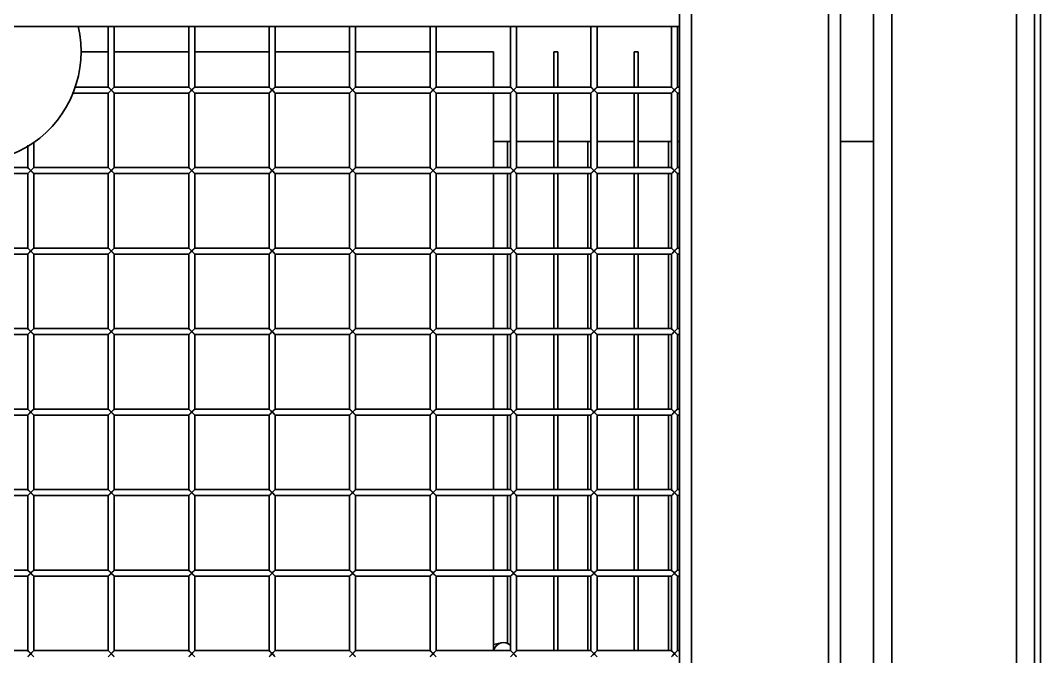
# Model space of a CAD drawing. Header units: millimetres. Extents: x 32496 to 166256, y 3504 to 23939.
# Drawn here: x 47327 to 47835, y 17153 to 17469 of the extents above; entities that cross this region are included whole.
import ezdxf

# ---------------------------------------------------------------- set-up
doc = ezdxf.new("R2010")
doc.units = ezdxf.units.MM
doc.layers.get('0').update_dxf_attribs({"lineweight": 35})

msp = doc.modelspace()

# ---------------------------------------------------------------- linework, layer by layer
at = {"linetype": 'Continuous'}
for p, q in [((47822.64, 15203.349), (47822.64, 17722.349)), ((47831.64, 17722.349), (47831.64, 15203.349)), ((47834.64, 17722.349), (47834.64, 15203.349)), ((47655.14, 17465.849), (47655.14, 17485.208)), ((47661.14, 16841.467), (47661.14, 17484.23)), ((47729.14, 17475.349), (47729.14, 16850.349)), ((47735.14, 16850.349), (47735.14, 17475.349)), ((47751.64, 16850.349), (47751.64, 17475.349)), ((47760.64, 16850.349), (47760.64, 17475.349)), ((47029.14, 17465.849), (47655.14, 17465.849)), ((47371.14, 17465.849), (47371.14, 17435.849)), ((47374.14, 17465.849), (47374.14, 17435.849)), ((47411.14, 17465.849), (47411.14, 17435.849)), ((47414.14, 17465.849), (47414.14, 17435.849)), ((47451.14, 17465.849), (47451.14, 17435.849)), ((47454.14, 17465.849), (47454.14, 17435.849)), ((47491.14, 17465.849), (47491.14, 17435.849)), ((47494.14, 17465.849), (47494.14, 17435.849)), ((47531.14, 17465.849), (47531.14, 17435.849)), ((47534.14, 17465.849), (47534.14, 17435.849)), ((47571.14, 17465.849), (47571.14, 17435.849)), ((47574.14, 17465.849), (47574.14, 17435.849)), ((47611.14, 17465.849), (47611.14, 17435.849)), ((47614.14, 17465.849), (47614.14, 17435.849)), ((47651.14, 17465.849), (47651.14, 17435.849)), ((47654.14, 17465.849), (47654.14, 17435.849)), ((47655.14, 17465.849), (47655.14, 16840.326)), ((47371.14, 17453.349), (47357.64, 17453.349)), ((47411.14, 17453.349), (47374.14, 17453.349)), ((47451.14, 17453.349), (47414.14, 17453.349)), ((47491.14, 17453.349), (47454.14, 17453.349)), ((47531.14, 17453.349), (47494.14, 17453.349)), ((47562.64, 17453.349), (47534.14, 17453.349)), ((47562.64, 17435.849), (47562.64, 17453.349)), ((47592.64, 17453.349), (47594.64, 17453.349)), ((47592.64, 17453.349), (47592.64, 17435.849)), ((47594.64, 17453.349), (47594.64, 17435.849)), ((47632.64, 17453.349), (47634.64, 17453.349)), ((47632.64, 17453.349), (47632.64, 17435.849)), ((47634.64, 17453.349), (47634.64, 17435.849)), ((47354.717, 17435.849), (47371.14, 17435.849)), ((47371.14, 17432.849), (47374.14, 17435.849)), ((47371.14, 17435.849), (47374.14, 17432.849)), ((47374.14, 17435.849), (47411.14, 17435.849)), ((47411.14, 17432.849), (47414.14, 17435.849)), ((47411.14, 17435.849), (47414.14, 17432.849)), ((47414.14, 17435.849), (47451.14, 17435.849)), ((47451.14, 17432.849), (47454.14, 17435.849)), ((47451.14, 17435.849), (47454.14, 17432.849)), ((47454.14, 17435.849), (47491.14, 17435.849)), ((47491.14, 17432.849), (47494.14, 17435.849)), ((47491.14, 17435.849), (47494.14, 17432.849)), ((47494.14, 17435.849), (47531.14, 17435.849)), ((47531.14, 17432.849), (47534.14, 17435.849)), ((47531.14, 17435.849), (47534.14, 17432.849)), ((47534.14, 17435.849), (47571.14, 17435.849)), ((47571.14, 17432.849), (47574.14, 17435.849)), ((47571.14, 17435.849), (47574.14, 17432.849)), ((47574.14, 17435.849), (47611.14, 17435.849)), ((47611.14, 17432.849), (47614.14, 17435.849)), ((47611.14, 17435.849), (47614.14, 17432.849)), ((47614.14, 17435.849), (47651.14, 17435.849)), ((47651.14, 17432.849), (47654.14, 17435.849)), ((47651.14, 17435.849), (47654.14, 17432.849)), ((47654.14, 17435.849), (47655.14, 17435.849)), ((47353.177, 17432.849), (47371.14, 17432.849)), ((47371.14, 17432.849), (47371.14, 17395.849)), ((47374.14, 17432.849), (47374.14, 17395.849)), ((47374.14, 17432.849), (47411.14, 17432.849)), ((47411.14, 17432.849), (47411.14, 17395.849)), ((47414.14, 17432.849), (47451.14, 17432.849)), ((47414.14, 17432.849), (47414.14, 17395.849)), ((47451.14, 17432.849), (47451.14, 17395.849)), ((47454.14, 17432.849), (47491.14, 17432.849)), ((47454.14, 17432.849), (47454.14, 17395.849)), ((47491.14, 17432.849), (47491.14, 17395.849)), ((47494.14, 17432.849), (47531.14, 17432.849)), ((47494.14, 17432.849), (47494.14, 17395.849)), ((47531.14, 17432.849), (47531.14, 17395.849)), ((47534.14, 17432.849), (47571.14, 17432.849)), ((47534.14, 17432.849), (47534.14, 17395.849)), ((47562.64, 17395.849), (47562.64, 17432.849)), ((47571.14, 17432.849), (47571.14, 17395.849)), ((47574.14, 17432.849), (47611.14, 17432.849)), ((47574.14, 17432.849), (47574.14, 17395.849)), ((47592.64, 17432.849), (47592.64, 17395.849)), ((47594.64, 17432.849), (47594.64, 17395.849)), ((47611.14, 17432.849), (47611.14, 17395.849)), ((47614.14, 17432.849), (47651.14, 17432.849)), ((47614.14, 17432.849), (47614.14, 17395.849)), ((47632.64, 17432.849), (47632.64, 17395.849)), ((47634.64, 17432.849), (47634.64, 17395.849)), ((47651.14, 17432.849), (47651.14, 17395.849)), ((47654.14, 17432.849), (47655.14, 17432.849)), ((47654.14, 17432.849), (47654.14, 17395.849)), ((47331.14, 17406.897), (47331.14, 17395.849)), ((47334.14, 17408.433), (47334.14, 17395.849)), ((47562.64, 17408.849), (47571.14, 17408.849)), ((47569.64, 17408.849), (47569.64, 17395.849)), ((47574.14, 17408.849), (47592.64, 17408.849)), ((47594.64, 17408.849), (47611.14, 17408.849)), ((47609.64, 17408.849), (47609.64, 17395.849)), ((47614.14, 17408.849), (47632.64, 17408.849)), ((47634.64, 17408.849), (47651.14, 17408.849)), ((47649.64, 17408.849), (47649.64, 17395.849)), ((47654.14, 17408.849), (47655.14, 17408.849)), ((47735.14, 17408.849), (47751.64, 17408.849)), ((47294.14, 17395.849), (47331.14, 17395.849)), ((47331.14, 17392.849), (47334.14, 17395.849)), ((47331.14, 17395.849), (47334.14, 17392.849)), ((47334.14, 17395.849), (47371.14, 17395.849)), ((47371.14, 17392.849), (47374.14, 17395.849)), ((47371.14, 17395.849), (47374.14, 17392.849)), ((47374.14, 17395.849), (47411.14, 17395.849)), ((47411.14, 17392.849), (47414.14, 17395.849)), ((47411.14, 17395.849), (47414.14, 17392.849)), ((47414.14, 17395.849), (47451.14, 17395.849)), ((47451.14, 17392.849), (47454.14, 17395.849)), ((47451.14, 17395.849), (47454.14, 17392.849)), ((47454.14, 17395.849), (47491.14, 17395.849)), ((47491.14, 17392.849), (47494.14, 17395.849)), ((47491.14, 17395.849), (47494.14, 17392.849)), ((47494.14, 17395.849), (47531.14, 17395.849)), ((47531.14, 17392.849), (47534.14, 17395.849)), ((47531.14, 17395.849), (47534.14, 17392.849)), ((47534.14, 17395.849), (47571.14, 17395.849)), ((47571.14, 17392.849), (47574.14, 17395.849)), ((47571.14, 17395.849), (47574.14, 17392.849)), ((47574.14, 17395.849), (47611.14, 17395.849)), ((47611.14, 17392.849), (47614.14, 17395.849)), ((47611.14, 17395.849), (47614.14, 17392.849)), ((47614.14, 17395.849), (47651.14, 17395.849)), ((47651.14, 17392.849), (47654.14, 17395.849)), ((47651.14, 17395.849), (47654.14, 17392.849)), ((47654.14, 17395.849), (47655.14, 17395.849)), ((47294.14, 17392.849), (47331.14, 17392.849)), ((47331.14, 17392.849), (47331.14, 17355.849)), ((47334.14, 17392.849), (47334.14, 17355.849)), ((47334.14, 17392.849), (47371.14, 17392.849)), ((47371.14, 17392.849), (47371.14, 17355.849)), ((47374.14, 17392.849), (47374.14, 17355.849)), ((47374.14, 17392.849), (47411.14, 17392.849)), ((47411.14, 17392.849), (47411.14, 17355.849)), ((47414.14, 17392.849), (47451.14, 17392.849)), ((47414.14, 17392.849), (47414.14, 17355.849)), ((47451.14, 17392.849), (47451.14, 17355.849)), ((47454.14, 17392.849), (47491.14, 17392.849)), ((47454.14, 17392.849), (47454.14, 17355.849)), ((47491.14, 17392.849), (47491.14, 17355.849)), ((47494.14, 17392.849), (47531.14, 17392.849)), ((47494.14, 17392.849), (47494.14, 17355.849)), ((47531.14, 17392.849), (47531.14, 17355.849)), ((47534.14, 17392.849), (47571.14, 17392.849)), ((47534.14, 17392.849), (47534.14, 17355.849)), ((47562.64, 17355.849), (47562.64, 17392.849)), ((47569.64, 17392.849), (47569.64, 17355.849)), ((47571.14, 17392.849), (47571.14, 17355.849)), ((47574.14, 17392.849), (47611.14, 17392.849)), ((47574.14, 17392.849), (47574.14, 17355.849)), ((47592.64, 17392.849), (47592.64, 17355.849)), ((47594.64, 17392.849), (47594.64, 17355.849)), ((47609.64, 17392.849), (47609.64, 17355.849)), ((47611.14, 17392.849), (47611.14, 17355.849)), ((47614.14, 17392.849), (47651.14, 17392.849)), ((47614.14, 17392.849), (47614.14, 17355.849)), ((47632.64, 17392.849), (47632.64, 17355.849)), ((47634.64, 17392.849), (47634.64, 17355.849)), ((47649.64, 17392.849), (47649.64, 17355.849)), ((47651.14, 17392.849), (47651.14, 17355.849)), ((47654.14, 17392.849), (47655.14, 17392.849)), ((47654.14, 17392.849), (47654.14, 17355.849)), ((47294.14, 17355.849), (47331.14, 17355.849)), ((47331.14, 17352.849), (47334.14, 17355.849)), ((47331.14, 17355.849), (47334.14, 17352.849)), ((47334.14, 17355.849), (47371.14, 17355.849)), ((47371.14, 17352.849), (47374.14, 17355.849)), ((47371.14, 17355.849), (47374.14, 17352.849)), ((47374.14, 17355.849), (47411.14, 17355.849)), ((47411.14, 17352.849), (47414.14, 17355.849)), ((47411.14, 17355.849), (47414.14, 17352.849)), ((47414.14, 17355.849), (47451.14, 17355.849)), ((47451.14, 17352.849), (47454.14, 17355.849)), ((47451.14, 17355.849), (47454.14, 17352.849)), ((47454.14, 17355.849), (47491.14, 17355.849)), ((47491.14, 17352.849), (47494.14, 17355.849)), ((47491.14, 17355.849), (47494.14, 17352.849)), ((47494.14, 17355.849), (47531.14, 17355.849)), ((47531.14, 17352.849), (47534.14, 17355.849)), ((47531.14, 17355.849), (47534.14, 17352.849)), ((47534.14, 17355.849), (47571.14, 17355.849)), ((47571.14, 17352.849), (47574.14, 17355.849)), ((47571.14, 17355.849), (47574.14, 17352.849)), ((47574.14, 17355.849), (47611.14, 17355.849)), ((47611.14, 17352.849), (47614.14, 17355.849)), ((47611.14, 17355.849), (47614.14, 17352.849)), ((47614.14, 17355.849), (47651.14, 17355.849)), ((47651.14, 17352.849), (47654.14, 17355.849)), ((47651.14, 17355.849), (47654.14, 17352.849)), ((47654.14, 17355.849), (47655.14, 17355.849)), ((47294.14, 17352.849), (47331.14, 17352.849)), ((47331.14, 17352.849), (47331.14, 17315.849)), ((47334.14, 17352.849), (47334.14, 17315.849)), ((47334.14, 17352.849), (47371.14, 17352.849)), ((47371.14, 17352.849), (47371.14, 17315.849)), ((47374.14, 17352.849), (47374.14, 17315.849)), ((47374.14, 17352.849), (47411.14, 17352.849)), ((47411.14, 17352.849), (47411.14, 17315.849)), ((47414.14, 17352.849), (47451.14, 17352.849)), ((47414.14, 17352.849), (47414.14, 17315.849)), ((47451.14, 17352.849), (47451.14, 17315.849)), ((47454.14, 17352.849), (47491.14, 17352.849)), ((47454.14, 17352.849), (47454.14, 17315.849)), ((47491.14, 17352.849), (47491.14, 17315.849)), ((47494.14, 17352.849), (47531.14, 17352.849)), ((47494.14, 17352.849), (47494.14, 17315.849)), ((47531.14, 17352.849), (47531.14, 17315.849)), ((47534.14, 17352.849), (47571.14, 17352.849)), ((47534.14, 17352.849), (47534.14, 17315.849)), ((47562.64, 17315.849), (47562.64, 17352.849)), ((47569.64, 17352.849), (47569.64, 17315.849)), ((47571.14, 17352.849), (47571.14, 17315.849)), ((47574.14, 17352.849), (47611.14, 17352.849)), ((47574.14, 17352.849), (47574.14, 17315.849)), ((47592.64, 17352.849), (47592.64, 17315.849)), ((47594.64, 17352.849), (47594.64, 17315.849)), ((47609.64, 17352.849), (47609.64, 17315.849)), ((47611.14, 17352.849), (47611.14, 17315.849)), ((47614.14, 17352.849), (47651.14, 17352.849)), ((47614.14, 17352.849), (47614.14, 17315.849)), ((47632.64, 17352.849), (47632.64, 17315.849)), ((47634.64, 17352.849), (47634.64, 17315.849)), ((47649.64, 17352.849), (47649.64, 17315.849)), ((47651.14, 17352.849), (47651.14, 17315.849)), ((47654.14, 17352.849), (47655.14, 17352.849)), ((47654.14, 17352.849), (47654.14, 17315.849)), ((47294.14, 17315.849), (47331.14, 17315.849)), ((47331.14, 17312.849), (47334.14, 17315.849)), ((47331.14, 17315.849), (47334.14, 17312.849)), ((47334.14, 17315.849), (47371.14, 17315.849)), ((47371.14, 17312.849), (47374.14, 17315.849)), ((47371.14, 17315.849), (47374.14, 17312.849)), ((47374.14, 17315.849), (47411.14, 17315.849)), ((47411.14, 17312.849), (47414.14, 17315.849)), ((47411.14, 17315.849), (47414.14, 17312.849)), ((47414.14, 17315.849), (47451.14, 17315.849)), ((47451.14, 17312.849), (47454.14, 17315.849)), ((47451.14, 17315.849), (47454.14, 17312.849)), ((47454.14, 17315.849), (47491.14, 17315.849)), ((47491.14, 17312.849), (47494.14, 17315.849)), ((47491.14, 17315.849), (47494.14, 17312.849)), ((47494.14, 17315.849), (47531.14, 17315.849)), ((47531.14, 17312.849), (47534.14, 17315.849)), ((47531.14, 17315.849), (47534.14, 17312.849)), ((47534.14, 17315.849), (47571.14, 17315.849)), ((47571.14, 17312.849), (47574.14, 17315.849)), ((47571.14, 17315.849), (47574.14, 17312.849)), ((47574.14, 17315.849), (47611.14, 17315.849)), ((47611.14, 17312.849), (47614.14, 17315.849)), ((47611.14, 17315.849), (47614.14, 17312.849)), ((47614.14, 17315.849), (47651.14, 17315.849)), ((47651.14, 17312.849), (47654.14, 17315.849)), ((47651.14, 17315.849), (47654.14, 17312.849)), ((47654.14, 17315.849), (47655.14, 17315.849)), ((47294.14, 17312.849), (47331.14, 17312.849)), ((47331.14, 17312.849), (47331.14, 17275.849)), ((47334.14, 17312.849), (47371.14, 17312.849)), ((47334.14, 17312.849), (47334.14, 17275.849)), ((47371.14, 17312.849), (47371.14, 17275.849)), ((47374.14, 17312.849), (47411.14, 17312.849)), ((47374.14, 17312.849), (47374.14, 17275.849)), ((47411.14, 17312.849), (47411.14, 17275.849)), ((47414.14, 17312.849), (47451.14, 17312.849)), ((47414.14, 17312.849), (47414.14, 17275.849)), ((47451.14, 17312.849), (47451.14, 17275.849)), ((47454.14, 17312.849), (47491.14, 17312.849)), ((47454.14, 17312.849), (47454.14, 17275.849)), ((47491.14, 17312.849), (47491.14, 17275.849)), ((47494.14, 17312.849), (47531.14, 17312.849)), ((47494.14, 17312.849), (47494.14, 17275.849)), ((47531.14, 17312.849), (47531.14, 17275.849)), ((47534.14, 17312.849), (47571.14, 17312.849)), ((47534.14, 17312.849), (47534.14, 17275.849)), ((47562.64, 17275.849), (47562.64, 17312.849)), ((47569.64, 17312.849), (47569.64, 17275.849)), ((47571.14, 17312.849), (47571.14, 17275.849)), ((47574.14, 17312.849), (47611.14, 17312.849)), ((47574.14, 17312.849), (47574.14, 17275.849)), ((47592.64, 17312.849), (47592.64, 17275.849)), ((47594.64, 17312.849), (47594.64, 17275.849)), ((47609.64, 17312.849), (47609.64, 17275.849)), ((47611.14, 17312.849), (47611.14, 17275.849)), ((47614.14, 17312.849), (47651.14, 17312.849)), ((47614.14, 17312.849), (47614.14, 17275.849)), ((47632.64, 17312.849), (47632.64, 17275.849)), ((47634.64, 17312.849), (47634.64, 17275.849)), ((47649.64, 17312.849), (47649.64, 17275.849)), ((47651.14, 17312.849), (47651.14, 17275.849)), ((47654.14, 17312.849), (47655.14, 17312.849)), ((47654.14, 17312.849), (47654.14, 17275.849)), ((47294.14, 17275.849), (47331.14, 17275.849)), ((47331.14, 17272.849), (47334.14, 17275.849)), ((47331.14, 17275.849), (47334.14, 17272.849)), ((47334.14, 17275.849), (47371.14, 17275.849)), ((47371.14, 17272.849), (47374.14, 17275.849)), ((47371.14, 17275.849), (47374.14, 17272.849)), ((47374.14, 17275.849), (47411.14, 17275.849)), ((47411.14, 17272.849), (47414.14, 17275.849)), ((47411.14, 17275.849), (47414.14, 17272.849)), ((47414.14, 17275.849), (47451.14, 17275.849)), ((47451.14, 17272.849), (47454.14, 17275.849)), ((47451.14, 17275.849), (47454.14, 17272.849)), ((47454.14, 17275.849), (47491.14, 17275.849)), ((47491.14, 17272.849), (47494.14, 17275.849)), ((47491.14, 17275.849), (47494.14, 17272.849)), ((47494.14, 17275.849), (47531.14, 17275.849)), ((47531.14, 17272.849), (47534.14, 17275.849)), ((47531.14, 17275.849), (47534.14, 17272.849)), ((47534.14, 17275.849), (47571.14, 17275.849)), ((47571.14, 17272.849), (47574.14, 17275.849)), ((47571.14, 17275.849), (47574.14, 17272.849)), ((47574.14, 17275.849), (47611.14, 17275.849)), ((47611.14, 17272.849), (47614.14, 17275.849)), ((47611.14, 17275.849), (47614.14, 17272.849)), ((47614.14, 17275.849), (47651.14, 17275.849)), ((47651.14, 17272.849), (47654.14, 17275.849)), ((47651.14, 17275.849), (47654.14, 17272.849)), ((47654.14, 17275.849), (47655.14, 17275.849)), ((47294.14, 17272.849), (47331.14, 17272.849)), ((47331.14, 17272.849), (47331.14, 17235.849)), ((47334.14, 17272.849), (47371.14, 17272.849)), ((47334.14, 17272.849), (47334.14, 17235.849)), ((47371.14, 17272.849), (47371.14, 17235.849)), ((47374.14, 17272.849), (47411.14, 17272.849)), ((47374.14, 17272.849), (47374.14, 17235.849)), ((47411.14, 17272.849), (47411.14, 17235.849)), ((47414.14, 17272.849), (47451.14, 17272.849)), ((47414.14, 17272.849), (47414.14, 17235.849)), ((47451.14, 17272.849), (47451.14, 17235.849)), ((47454.14, 17272.849), (47491.14, 17272.849)), ((47454.14, 17272.849), (47454.14, 17235.849)), ((47491.14, 17272.849), (47491.14, 17235.849)), ((47494.14, 17272.849), (47531.14, 17272.849)), ((47494.14, 17272.849), (47494.14, 17235.849)), ((47531.14, 17272.849), (47531.14, 17235.849)), ((47534.14, 17272.849), (47571.14, 17272.849)), ((47534.14, 17272.849), (47534.14, 17235.849)), ((47562.64, 17235.849), (47562.64, 17272.849)), ((47569.64, 17272.849), (47569.64, 17235.849)), ((47571.14, 17272.849), (47571.14, 17235.849)), ((47574.14, 17272.849), (47611.14, 17272.849)), ((47574.14, 17272.849), (47574.14, 17235.849)), ((47592.64, 17272.849), (47592.64, 17235.849)), ((47594.64, 17272.849), (47594.64, 17235.849)), ((47609.64, 17272.849), (47609.64, 17235.849)), ((47611.14, 17272.849), (47611.14, 17235.849)), ((47614.14, 17272.849), (47651.14, 17272.849)), ((47614.14, 17272.849), (47614.14, 17235.849)), ((47632.64, 17272.849), (47632.64, 17235.849)), ((47634.64, 17272.849), (47634.64, 17235.849)), ((47649.64, 17272.849), (47649.64, 17235.849)), ((47651.14, 17272.849), (47651.14, 17235.849)), ((47654.14, 17272.849), (47655.14, 17272.849)), ((47654.14, 17272.849), (47654.14, 17235.849)), ((47294.14, 17235.849), (47331.14, 17235.849)), ((47294.14, 17232.849), (47331.14, 17232.849)), ((47331.14, 17232.849), (47334.14, 17235.849)), ((47331.14, 17235.849), (47334.14, 17232.849)), ((47331.14, 17232.849), (47331.14, 17195.849)), ((47334.14, 17235.849), (47371.14, 17235.849)), ((47334.14, 17232.849), (47371.14, 17232.849)), ((47334.14, 17232.849), (47334.14, 17195.849)), ((47371.14, 17232.849), (47374.14, 17235.849)), ((47371.14, 17235.849), (47374.14, 17232.849)), ((47371.14, 17232.849), (47371.14, 17195.849)), ((47374.14, 17235.849), (47411.14, 17235.849)), ((47374.14, 17232.849), (47411.14, 17232.849)), ((47374.14, 17232.849), (47374.14, 17195.849)), ((47411.14, 17232.849), (47414.14, 17235.849)), ((47411.14, 17235.849), (47414.14, 17232.849)), ((47411.14, 17232.849), (47411.14, 17195.849)), ((47414.14, 17235.849), (47451.14, 17235.849)), ((47414.14, 17232.849), (47451.14, 17232.849)), ((47414.14, 17232.849), (47414.14, 17195.849)), ((47451.14, 17232.849), (47454.14, 17235.849)), ((47451.14, 17235.849), (47454.14, 17232.849)), ((47451.14, 17232.849), (47451.14, 17195.849)), ((47454.14, 17235.849), (47491.14, 17235.849)), ((47454.14, 17232.849), (47491.14, 17232.849)), ((47454.14, 17232.849), (47454.14, 17195.849)), ((47491.14, 17232.849), (47494.14, 17235.849)), ((47491.14, 17235.849), (47494.14, 17232.849)), ((47491.14, 17232.849), (47491.14, 17195.849)), ((47494.14, 17235.849), (47531.14, 17235.849)), ((47494.14, 17232.849), (47531.14, 17232.849)), ((47494.14, 17232.849), (47494.14, 17195.849)), ((47531.14, 17232.849), (47534.14, 17235.849)), ((47531.14, 17235.849), (47534.14, 17232.849)), ((47531.14, 17232.849), (47531.14, 17195.849)), ((47534.14, 17235.849), (47571.14, 17235.849)), ((47534.14, 17232.849), (47571.14, 17232.849)), ((47534.14, 17232.849), (47534.14, 17195.849)), ((47562.64, 17195.849), (47562.64, 17232.849)), ((47569.64, 17232.849), (47569.64, 17195.849)), ((47571.14, 17232.849), (47574.14, 17235.849)), ((47571.14, 17235.849), (47574.14, 17232.849)), ((47571.14, 17232.849), (47571.14, 17195.849)), ((47574.14, 17235.849), (47611.14, 17235.849)), ((47574.14, 17232.849), (47611.14, 17232.849)), ((47574.14, 17232.849), (47574.14, 17195.849)), ((47592.64, 17232.849), (47592.64, 17195.849)), ((47594.64, 17232.849), (47594.64, 17195.849)), ((47609.64, 17232.849), (47609.64, 17195.849)), ((47611.14, 17232.849), (47614.14, 17235.849)), ((47611.14, 17235.849), (47614.14, 17232.849)), ((47611.14, 17232.849), (47611.14, 17195.849)), ((47614.14, 17235.849), (47651.14, 17235.849)), ((47614.14, 17232.849), (47651.14, 17232.849)), ((47614.14, 17232.849), (47614.14, 17195.849)), ((47632.64, 17232.849), (47632.64, 17195.849)), ((47634.64, 17232.849), (47634.64, 17195.849)), ((47649.64, 17232.849), (47649.64, 17195.849)), ((47651.14, 17232.849), (47654.14, 17235.849)), ((47651.14, 17235.849), (47654.14, 17232.849)), ((47651.14, 17232.849), (47651.14, 17195.849)), ((47654.14, 17235.849), (47655.14, 17235.849)), ((47654.14, 17232.849), (47655.14, 17232.849)), ((47654.14, 17232.849), (47654.14, 17195.849)), ((47294.14, 17195.849), (47331.14, 17195.849)), ((47294.14, 17192.849), (47331.14, 17192.849)), ((47331.14, 17192.849), (47334.14, 17195.849)), ((47331.14, 17195.849), (47334.14, 17192.849)), ((47331.14, 17192.849), (47331.14, 17155.849)), ((47334.14, 17195.849), (47371.14, 17195.849)), ((47334.14, 17192.849), (47371.14, 17192.849)), ((47334.14, 17192.849), (47334.14, 17155.849)), ((47371.14, 17192.849), (47374.14, 17195.849)), ((47371.14, 17195.849), (47374.14, 17192.849)), ((47371.14, 17192.849), (47371.14, 17155.849)), ((47374.14, 17195.849), (47411.14, 17195.849)), ((47374.14, 17192.849), (47411.14, 17192.849)), ((47374.14, 17192.849), (47374.14, 17155.849)), ((47411.14, 17192.849), (47414.14, 17195.849)), ((47411.14, 17195.849), (47414.14, 17192.849)), ((47411.14, 17192.849), (47411.14, 17155.849)), ((47414.14, 17195.849), (47451.14, 17195.849)), ((47414.14, 17192.849), (47451.14, 17192.849)), ((47414.14, 17192.849), (47414.14, 17155.849)), ((47451.14, 17192.849), (47454.14, 17195.849)), ((47451.14, 17195.849), (47454.14, 17192.849)), ((47451.14, 17192.849), (47451.14, 17155.849)), ((47454.14, 17195.849), (47491.14, 17195.849)), ((47454.14, 17192.849), (47491.14, 17192.849)), ((47454.14, 17192.849), (47454.14, 17155.849)), ((47491.14, 17192.849), (47494.14, 17195.849)), ((47491.14, 17195.849), (47494.14, 17192.849)), ((47491.14, 17192.849), (47491.14, 17155.849)), ((47494.14, 17195.849), (47531.14, 17195.849)), ((47494.14, 17192.849), (47531.14, 17192.849)), ((47494.14, 17192.849), (47494.14, 17155.849)), ((47531.14, 17192.849), (47534.14, 17195.849)), ((47531.14, 17195.849), (47534.14, 17192.849)), ((47531.14, 17192.849), (47531.14, 17155.849)), ((47534.14, 17195.849), (47571.14, 17195.849)), ((47534.14, 17192.849), (47571.14, 17192.849)), ((47534.14, 17192.849), (47534.14, 17155.849)), ((47562.64, 17155.849), (47562.64, 17192.849)), ((47569.64, 17192.849), (47569.64, 17159.364)), ((47571.14, 17192.849), (47574.14, 17195.849)), ((47571.14, 17195.849), (47574.14, 17192.849)), ((47571.14, 17192.849), (47571.14, 17155.849)), ((47574.14, 17195.849), (47611.14, 17195.849)), ((47574.14, 17192.849), (47611.14, 17192.849)), ((47574.14, 17192.849), (47574.14, 17155.849)), ((47592.64, 17192.849), (47592.64, 17155.849)), ((47594.64, 17192.849), (47594.64, 17155.849)), ((47609.64, 17192.849), (47609.64, 17155.849)), ((47611.14, 17192.849), (47614.14, 17195.849)), ((47611.14, 17195.849), (47614.14, 17192.849)), ((47611.14, 17192.849), (47611.14, 17155.849)), ((47614.14, 17195.849), (47651.14, 17195.849)), ((47614.14, 17192.849), (47651.14, 17192.849)), ((47614.14, 17192.849), (47614.14, 17155.849)), ((47632.64, 17192.849), (47632.64, 17155.849)), ((47634.64, 17192.849), (47634.64, 17155.849)), ((47649.64, 17192.849), (47649.64, 17155.849)), ((47651.14, 17192.849), (47654.14, 17195.849)), ((47651.14, 17195.849), (47654.14, 17192.849)), ((47651.14, 17192.849), (47651.14, 17155.849)), ((47654.14, 17195.849), (47655.14, 17195.849)), ((47654.14, 17192.849), (47655.14, 17192.849)), ((47654.14, 17192.849), (47654.14, 17155.849)), ((47562.64, 17158.981), (47566.725, 17159.775)), ((47294.14, 17155.849), (47331.14, 17155.849)), ((47331.14, 17152.849), (47334.14, 17155.849)), ((47331.14, 17155.849), (47334.14, 17152.849)), ((47334.14, 17155.849), (47371.14, 17155.849)), ((47371.14, 17152.849), (47374.14, 17155.849)), ((47371.14, 17155.849), (47374.14, 17152.849)), ((47374.14, 17155.849), (47411.14, 17155.849)), ((47411.14, 17152.849), (47414.14, 17155.849)), ((47411.14, 17155.849), (47414.14, 17152.849)), ((47414.14, 17155.849), (47451.14, 17155.849)), ((47451.14, 17152.849), (47454.14, 17155.849)), ((47451.14, 17155.849), (47454.14, 17152.849)), ((47454.14, 17155.849), (47491.14, 17155.849)), ((47491.14, 17152.849), (47494.14, 17155.849)), ((47491.14, 17155.849), (47494.14, 17152.849)), ((47494.14, 17155.849), (47531.14, 17155.849)), ((47531.14, 17152.849), (47534.14, 17155.849)), ((47531.14, 17155.849), (47534.14, 17152.849)), ((47534.14, 17155.849), (47571.14, 17155.849)), ((47571.14, 17152.849), (47574.14, 17155.849)), ((47571.14, 17155.849), (47574.14, 17152.849)), ((47574.14, 17155.849), (47611.14, 17155.849)), ((47611.14, 17152.849), (47614.14, 17155.849)), ((47611.14, 17155.849), (47614.14, 17152.849)), ((47614.14, 17155.849), (47651.14, 17155.849)), ((47651.14, 17152.849), (47654.14, 17155.849)), ((47651.14, 17155.849), (47654.14, 17152.849)), ((47654.14, 17155.849), (47655.14, 17155.849))]:
    msp.add_line(p, q, dxfattribs=at)
for points in [[(47371.14, 17435.849), (47371.57, 17435.418), (47372.06, 17434.929), (47373.229, 17433.759)], [(47372.64, 17434.349), (47373.227, 17434.936), (47373.702, 17435.411), (47374.025, 17435.734)], [(47411.14, 17435.849), (47411.57, 17435.418), (47412.06, 17434.929), (47413.229, 17433.759)], [(47412.64, 17434.349), (47413.227, 17434.936), (47413.702, 17435.411), (47414.025, 17435.734)], [(47451.14, 17435.849), (47451.57, 17435.418), (47452.06, 17434.929), (47453.229, 17433.759)], [(47452.64, 17434.349), (47453.227, 17434.936), (47453.702, 17435.411), (47454.025, 17435.734)], [(47491.14, 17435.849), (47491.57, 17435.418), (47492.06, 17434.929), (47493.229, 17433.759)], [(47492.64, 17434.349), (47493.227, 17434.936), (47493.702, 17435.411), (47494.025, 17435.734)], [(47531.14, 17435.849), (47531.57, 17435.418), (47532.06, 17434.929), (47533.229, 17433.759)], [(47532.64, 17434.349), (47533.227, 17434.936), (47533.702, 17435.411), (47534.025, 17435.734)], [(47571.14, 17435.849), (47571.57, 17435.418), (47572.06, 17434.929), (47573.229, 17433.759)], [(47572.64, 17434.349), (47573.227, 17434.936), (47573.702, 17435.411), (47574.025, 17435.734)], [(47611.14, 17435.849), (47611.57, 17435.418), (47612.06, 17434.929), (47613.229, 17433.759)], [(47612.64, 17434.349), (47613.227, 17434.936), (47613.702, 17435.411), (47614.025, 17435.734)], [(47651.14, 17435.849), (47651.57, 17435.418), (47652.06, 17434.928), (47653.229, 17433.759)], [(47652.64, 17434.349), (47653.227, 17434.936), (47653.702, 17435.411), (47654.025, 17435.734)], [(47372.64, 17434.349), (47372.049, 17433.758), (47371.579, 17433.288), (47371.254, 17432.963)], [(47374.024, 17432.965), (47373.701, 17433.287), (47373.229, 17433.759)], [(47412.64, 17434.349), (47412.049, 17433.758), (47411.579, 17433.288), (47411.254, 17432.963)], [(47414.024, 17432.965), (47413.701, 17433.287), (47413.229, 17433.759)], [(47452.64, 17434.349), (47452.049, 17433.758), (47451.579, 17433.288), (47451.254, 17432.963)], [(47454.024, 17432.965), (47453.701, 17433.287), (47453.229, 17433.759)], [(47492.64, 17434.349), (47492.049, 17433.758), (47491.579, 17433.288), (47491.254, 17432.963)], [(47494.024, 17432.965), (47493.701, 17433.287), (47493.229, 17433.759)], [(47532.64, 17434.349), (47532.049, 17433.758), (47531.579, 17433.288), (47531.254, 17432.963)], [(47534.024, 17432.965), (47533.701, 17433.287), (47533.229, 17433.759)], [(47572.64, 17434.349), (47572.049, 17433.758), (47571.579, 17433.288), (47571.254, 17432.963)], [(47574.024, 17432.965), (47573.701, 17433.287), (47573.229, 17433.759)], [(47612.64, 17434.349), (47612.049, 17433.758), (47611.579, 17433.288), (47611.254, 17432.963)], [(47614.024, 17432.965), (47613.701, 17433.287), (47613.229, 17433.759)], [(47652.64, 17434.349), (47652.049, 17433.758), (47651.579, 17433.288), (47651.254, 17432.963)], [(47654.024, 17432.965), (47653.701, 17433.287), (47653.229, 17433.759)], [(47331.14, 17395.849), (47331.57, 17395.418), (47332.06, 17394.929), (47333.229, 17393.759)], [(47332.64, 17394.349), (47333.227, 17394.936), (47333.702, 17395.411), (47334.025, 17395.734)], [(47371.14, 17395.849), (47371.57, 17395.418), (47372.06, 17394.929), (47373.229, 17393.759)], [(47372.64, 17394.349), (47373.227, 17394.936), (47373.702, 17395.411), (47374.025, 17395.734)], [(47411.14, 17395.849), (47411.57, 17395.418), (47412.06, 17394.929), (47413.229, 17393.759)], [(47412.64, 17394.349), (47413.227, 17394.936), (47413.702, 17395.411), (47414.025, 17395.734)], [(47451.14, 17395.849), (47451.57, 17395.418), (47452.06, 17394.929), (47453.229, 17393.759)], [(47452.64, 17394.349), (47453.227, 17394.936), (47453.702, 17395.411), (47454.025, 17395.734)], [(47491.14, 17395.849), (47491.57, 17395.418), (47492.06, 17394.929), (47493.229, 17393.759)], [(47492.64, 17394.349), (47493.227, 17394.936), (47493.702, 17395.411), (47494.025, 17395.734)], [(47531.14, 17395.849), (47531.57, 17395.418), (47532.06, 17394.929), (47533.229, 17393.759)], [(47532.64, 17394.349), (47533.227, 17394.936), (47533.702, 17395.411), (47534.025, 17395.734)], [(47571.14, 17395.849), (47571.57, 17395.418), (47572.06, 17394.929), (47573.229, 17393.759)], [(47572.64, 17394.349), (47573.227, 17394.936), (47573.702, 17395.411), (47574.025, 17395.734)], [(47611.14, 17395.849), (47611.57, 17395.418), (47612.06, 17394.929), (47613.229, 17393.759)], [(47612.64, 17394.349), (47613.227, 17394.936), (47613.702, 17395.411), (47614.025, 17395.734)], [(47651.14, 17395.849), (47651.57, 17395.418), (47652.06, 17394.928), (47653.229, 17393.759)], [(47652.64, 17394.349), (47653.227, 17394.936), (47653.702, 17395.411), (47654.025, 17395.734)], [(47332.64, 17394.349), (47332.049, 17393.758), (47331.579, 17393.288), (47331.254, 17392.963)], [(47334.024, 17392.965), (47333.701, 17393.287), (47333.229, 17393.759)], [(47372.64, 17394.349), (47372.049, 17393.758), (47371.579, 17393.288), (47371.254, 17392.963)], [(47374.024, 17392.965), (47373.701, 17393.287), (47373.229, 17393.759)], [(47412.64, 17394.349), (47412.049, 17393.758), (47411.579, 17393.288), (47411.254, 17392.963)], [(47414.024, 17392.965), (47413.701, 17393.287), (47413.229, 17393.759)], [(47452.64, 17394.349), (47452.049, 17393.758), (47451.579, 17393.288), (47451.254, 17392.963)], [(47454.024, 17392.965), (47453.701, 17393.287), (47453.229, 17393.759)], [(47492.64, 17394.349), (47492.049, 17393.758), (47491.579, 17393.288), (47491.254, 17392.963)], [(47494.024, 17392.965), (47493.701, 17393.287), (47493.229, 17393.759)], [(47532.64, 17394.349), (47532.049, 17393.758), (47531.579, 17393.288), (47531.254, 17392.963)], [(47534.024, 17392.965), (47533.701, 17393.287), (47533.229, 17393.759)], [(47572.64, 17394.349), (47572.049, 17393.758), (47571.579, 17393.288), (47571.254, 17392.963)], [(47574.024, 17392.965), (47573.701, 17393.287), (47573.229, 17393.759)], [(47612.64, 17394.349), (47612.049, 17393.758), (47611.579, 17393.288), (47611.254, 17392.963)], [(47614.024, 17392.965), (47613.701, 17393.287), (47613.229, 17393.759)], [(47652.64, 17394.349), (47652.049, 17393.758), (47651.579, 17393.288), (47651.254, 17392.963)], [(47654.024, 17392.965), (47653.701, 17393.287), (47653.229, 17393.759)], [(47331.14, 17355.849), (47331.57, 17355.418), (47332.06, 17354.929), (47333.229, 17353.759)], [(47332.64, 17354.349), (47333.227, 17354.936), (47333.702, 17355.411), (47334.025, 17355.734)], [(47371.14, 17355.849), (47371.57, 17355.418), (47372.06, 17354.929), (47373.229, 17353.759)], [(47372.64, 17354.349), (47373.227, 17354.936), (47373.702, 17355.411), (47374.025, 17355.734)], [(47411.14, 17355.849), (47411.57, 17355.418), (47412.06, 17354.929), (47413.229, 17353.759)], [(47412.64, 17354.349), (47413.227, 17354.936), (47413.702, 17355.411), (47414.025, 17355.734)], [(47451.14, 17355.849), (47451.57, 17355.418), (47452.06, 17354.929), (47453.229, 17353.759)], [(47452.64, 17354.349), (47453.227, 17354.936), (47453.702, 17355.411), (47454.025, 17355.734)], [(47491.14, 17355.849), (47491.57, 17355.418), (47492.06, 17354.929), (47493.229, 17353.759)], [(47492.64, 17354.349), (47493.227, 17354.936), (47493.702, 17355.411), (47494.025, 17355.734)], [(47531.14, 17355.849), (47531.57, 17355.418), (47532.06, 17354.929), (47533.229, 17353.759)], [(47532.64, 17354.349), (47533.227, 17354.936), (47533.702, 17355.411), (47534.025, 17355.734)], [(47571.14, 17355.849), (47571.57, 17355.418), (47572.06, 17354.929), (47573.229, 17353.759)], [(47572.64, 17354.349), (47573.227, 17354.936), (47573.702, 17355.411), (47574.025, 17355.734)], [(47611.14, 17355.849), (47611.57, 17355.418), (47612.06, 17354.929), (47613.229, 17353.759)], [(47612.64, 17354.349), (47613.227, 17354.936), (47613.702, 17355.411), (47614.025, 17355.734)], [(47651.14, 17355.849), (47651.57, 17355.418), (47652.06, 17354.928), (47653.229, 17353.759)], [(47652.64, 17354.349), (47653.227, 17354.936), (47653.702, 17355.411), (47654.025, 17355.734)], [(47332.64, 17354.349), (47332.049, 17353.758), (47331.579, 17353.288), (47331.254, 17352.963)], [(47334.024, 17352.965), (47333.701, 17353.287), (47333.229, 17353.759)], [(47372.64, 17354.349), (47372.049, 17353.758), (47371.579, 17353.288), (47371.254, 17352.963)], [(47374.024, 17352.965), (47373.701, 17353.287), (47373.229, 17353.759)], [(47412.64, 17354.349), (47412.049, 17353.758), (47411.579, 17353.288), (47411.254, 17352.963)], [(47414.024, 17352.965), (47413.701, 17353.287), (47413.229, 17353.759)], [(47452.64, 17354.349), (47452.049, 17353.758), (47451.579, 17353.288), (47451.254, 17352.963)], [(47454.024, 17352.965), (47453.701, 17353.287), (47453.229, 17353.759)], [(47492.64, 17354.349), (47492.049, 17353.758), (47491.579, 17353.288), (47491.254, 17352.963)], [(47494.024, 17352.965), (47493.701, 17353.287), (47493.229, 17353.759)], [(47532.64, 17354.349), (47532.049, 17353.758), (47531.579, 17353.288), (47531.254, 17352.963)], [(47534.024, 17352.965), (47533.701, 17353.287), (47533.229, 17353.759)], [(47572.64, 17354.349), (47572.049, 17353.758), (47571.579, 17353.288), (47571.254, 17352.963)], [(47574.024, 17352.965), (47573.701, 17353.287), (47573.229, 17353.759)], [(47612.64, 17354.349), (47612.049, 17353.758), (47611.579, 17353.288), (47611.254, 17352.963)], [(47614.024, 17352.965), (47613.701, 17353.287), (47613.229, 17353.759)], [(47652.64, 17354.349), (47652.049, 17353.758), (47651.579, 17353.288), (47651.254, 17352.963)], [(47654.024, 17352.965), (47653.701, 17353.287), (47653.229, 17353.759)], [(47331.14, 17315.849), (47331.57, 17315.418), (47332.06, 17314.929), (47333.229, 17313.759)], [(47332.64, 17314.349), (47332.049, 17313.758), (47331.579, 17313.288), (47331.254, 17312.963)], [(47332.64, 17314.349), (47333.227, 17314.936), (47333.702, 17315.411), (47334.025, 17315.734)], [(47371.14, 17315.849), (47371.57, 17315.418), (47372.06, 17314.929), (47373.229, 17313.759)], [(47372.64, 17314.349), (47372.049, 17313.758), (47371.579, 17313.288), (47371.254, 17312.963)], [(47372.64, 17314.349), (47373.227, 17314.936), (47373.702, 17315.411), (47374.025, 17315.734)], [(47411.14, 17315.849), (47411.57, 17315.418), (47412.06, 17314.929), (47413.229, 17313.759)], [(47412.64, 17314.349), (47412.049, 17313.758), (47411.579, 17313.288), (47411.254, 17312.963)], [(47412.64, 17314.349), (47413.227, 17314.936), (47413.702, 17315.411), (47414.025, 17315.734)], [(47451.14, 17315.849), (47451.57, 17315.418), (47452.06, 17314.929), (47453.229, 17313.759)], [(47452.64, 17314.349), (47452.049, 17313.758), (47451.579, 17313.288), (47451.254, 17312.963)], [(47452.64, 17314.349), (47453.227, 17314.936), (47453.702, 17315.411), (47454.025, 17315.734)], [(47491.14, 17315.849), (47491.57, 17315.418), (47492.06, 17314.929), (47493.229, 17313.759)], [(47492.64, 17314.349), (47492.049, 17313.758), (47491.579, 17313.288), (47491.254, 17312.963)], [(47492.64, 17314.349), (47493.227, 17314.936), (47493.702, 17315.411), (47494.025, 17315.734)], [(47531.14, 17315.849), (47531.57, 17315.418), (47532.06, 17314.929), (47533.229, 17313.759)], [(47532.64, 17314.349), (47532.049, 17313.758), (47531.579, 17313.288), (47531.254, 17312.963)], [(47532.64, 17314.349), (47533.227, 17314.936), (47533.702, 17315.411), (47534.025, 17315.734)], [(47571.14, 17315.849), (47571.57, 17315.418), (47572.06, 17314.929), (47573.229, 17313.759)], [(47572.64, 17314.349), (47572.049, 17313.758), (47571.579, 17313.288), (47571.254, 17312.963)], [(47572.64, 17314.349), (47573.227, 17314.936), (47573.702, 17315.411), (47574.025, 17315.734)], [(47611.14, 17315.849), (47611.57, 17315.418), (47612.06, 17314.929), (47613.229, 17313.759)], [(47612.64, 17314.349), (47612.049, 17313.758), (47611.579, 17313.288), (47611.254, 17312.963)], [(47612.64, 17314.349), (47613.227, 17314.936), (47613.702, 17315.411), (47614.025, 17315.734)], [(47651.14, 17315.849), (47651.57, 17315.418), (47652.06, 17314.928), (47653.229, 17313.759)], [(47652.64, 17314.349), (47652.049, 17313.758), (47651.579, 17313.288), (47651.254, 17312.963)], [(47652.64, 17314.349), (47653.227, 17314.936), (47653.702, 17315.411), (47654.025, 17315.734)], [(47334.024, 17312.965), (47333.701, 17313.287), (47333.229, 17313.759)], [(47374.024, 17312.965), (47373.701, 17313.287), (47373.229, 17313.759)], [(47414.024, 17312.965), (47413.701, 17313.287), (47413.229, 17313.759)], [(47454.024, 17312.965), (47453.701, 17313.287), (47453.229, 17313.759)], [(47494.024, 17312.965), (47493.701, 17313.287), (47493.229, 17313.759)], [(47534.024, 17312.965), (47533.701, 17313.287), (47533.229, 17313.759)], [(47574.024, 17312.965), (47573.701, 17313.287), (47573.229, 17313.759)], [(47614.024, 17312.965), (47613.701, 17313.287), (47613.229, 17313.759)], [(47654.024, 17312.965), (47653.701, 17313.287), (47653.229, 17313.759)], [(47331.14, 17275.849), (47331.57, 17275.418), (47332.06, 17274.929), (47333.229, 17273.759)], [(47332.64, 17274.349), (47332.049, 17273.758), (47331.579, 17273.288), (47331.254, 17272.963)], [(47332.64, 17274.349), (47333.227, 17274.936), (47333.702, 17275.411), (47334.025, 17275.734)], [(47334.024, 17272.965), (47333.701, 17273.287), (47333.229, 17273.759)], [(47371.14, 17275.849), (47371.57, 17275.418), (47372.06, 17274.929), (47373.229, 17273.759)], [(47372.64, 17274.349), (47372.049, 17273.758), (47371.579, 17273.288), (47371.254, 17272.963)], [(47372.64, 17274.349), (47373.227, 17274.936), (47373.702, 17275.411), (47374.025, 17275.734)], [(47374.024, 17272.965), (47373.701, 17273.287), (47373.229, 17273.759)], [(47411.14, 17275.849), (47411.57, 17275.418), (47412.06, 17274.929), (47413.229, 17273.759)], [(47412.64, 17274.349), (47412.049, 17273.758), (47411.579, 17273.288), (47411.254, 17272.963)], [(47412.64, 17274.349), (47413.227, 17274.936), (47413.702, 17275.411), (47414.025, 17275.734)], [(47414.024, 17272.965), (47413.701, 17273.287), (47413.229, 17273.759)], [(47451.14, 17275.849), (47451.57, 17275.418), (47452.06, 17274.929), (47453.229, 17273.759)], [(47452.64, 17274.349), (47452.049, 17273.758), (47451.579, 17273.288), (47451.254, 17272.963)], [(47452.64, 17274.349), (47453.227, 17274.936), (47453.702, 17275.411), (47454.025, 17275.734)], [(47454.024, 17272.965), (47453.701, 17273.287), (47453.229, 17273.759)], [(47491.14, 17275.849), (47491.57, 17275.418), (47492.06, 17274.929), (47493.229, 17273.759)], [(47492.64, 17274.349), (47492.049, 17273.758), (47491.579, 17273.288), (47491.254, 17272.963)], [(47492.64, 17274.349), (47493.227, 17274.936), (47493.702, 17275.411), (47494.025, 17275.734)], [(47494.024, 17272.965), (47493.701, 17273.287), (47493.229, 17273.759)], [(47531.14, 17275.849), (47531.57, 17275.418), (47532.06, 17274.929), (47533.229, 17273.759)], [(47532.64, 17274.349), (47532.049, 17273.758), (47531.579, 17273.288), (47531.254, 17272.963)], [(47532.64, 17274.349), (47533.227, 17274.936), (47533.702, 17275.411), (47534.025, 17275.734)], [(47534.024, 17272.965), (47533.701, 17273.287), (47533.229, 17273.759)], [(47571.14, 17275.849), (47571.57, 17275.418), (47572.06, 17274.929), (47573.229, 17273.759)], [(47572.64, 17274.349), (47572.049, 17273.758), (47571.579, 17273.288), (47571.254, 17272.963)], [(47572.64, 17274.349), (47573.227, 17274.936), (47573.702, 17275.411), (47574.025, 17275.734)], [(47574.024, 17272.965), (47573.701, 17273.287), (47573.229, 17273.759)], [(47611.14, 17275.849), (47611.57, 17275.418), (47612.06, 17274.929), (47613.229, 17273.759)], [(47612.64, 17274.349), (47612.049, 17273.758), (47611.579, 17273.288), (47611.254, 17272.963)], [(47612.64, 17274.349), (47613.227, 17274.936), (47613.702, 17275.411), (47614.025, 17275.734)], [(47614.024, 17272.965), (47613.701, 17273.287), (47613.229, 17273.759)], [(47651.14, 17275.849), (47651.57, 17275.418), (47652.06, 17274.928), (47653.229, 17273.759)], [(47652.64, 17274.349), (47652.049, 17273.758), (47651.579, 17273.288), (47651.254, 17272.963)], [(47652.64, 17274.349), (47653.227, 17274.936), (47653.702, 17275.411), (47654.025, 17275.734)], [(47654.024, 17272.965), (47653.701, 17273.287), (47653.229, 17273.759)], [(47331.14, 17235.849), (47331.57, 17235.418), (47332.06, 17234.929), (47333.229, 17233.759)], [(47332.64, 17234.349), (47332.049, 17233.758), (47331.579, 17233.288), (47331.254, 17232.963)], [(47332.64, 17234.349), (47333.227, 17234.936), (47333.702, 17235.411), (47334.025, 17235.734)], [(47334.024, 17232.965), (47333.701, 17233.287), (47333.229, 17233.759)], [(47371.14, 17235.849), (47371.57, 17235.418), (47372.06, 17234.929), (47373.229, 17233.759)], [(47372.64, 17234.349), (47372.049, 17233.758), (47371.579, 17233.288), (47371.254, 17232.963)], [(47372.64, 17234.349), (47373.227, 17234.936), (47373.702, 17235.411), (47374.025, 17235.734)], [(47374.024, 17232.965), (47373.701, 17233.287), (47373.229, 17233.759)], [(47411.14, 17235.849), (47411.57, 17235.418), (47412.06, 17234.929), (47413.229, 17233.759)], [(47412.64, 17234.349), (47412.049, 17233.758), (47411.579, 17233.288), (47411.254, 17232.963)], [(47412.64, 17234.349), (47413.227, 17234.936), (47413.702, 17235.411), (47414.025, 17235.734)], [(47414.024, 17232.965), (47413.701, 17233.287), (47413.229, 17233.759)], [(47451.14, 17235.849), (47451.57, 17235.418), (47452.06, 17234.929), (47453.229, 17233.759)], [(47452.64, 17234.349), (47452.049, 17233.758), (47451.579, 17233.288), (47451.254, 17232.963)], [(47452.64, 17234.349), (47453.227, 17234.936), (47453.702, 17235.411), (47454.025, 17235.734)], [(47454.024, 17232.965), (47453.701, 17233.287), (47453.229, 17233.759)], [(47491.14, 17235.849), (47491.57, 17235.418), (47492.06, 17234.929), (47493.229, 17233.759)], [(47492.64, 17234.349), (47492.049, 17233.758), (47491.579, 17233.288), (47491.254, 17232.963)], [(47492.64, 17234.349), (47493.227, 17234.936), (47493.702, 17235.411), (47494.025, 17235.734)], [(47494.024, 17232.965), (47493.701, 17233.287), (47493.229, 17233.759)], [(47531.14, 17235.849), (47531.57, 17235.418), (47532.06, 17234.929), (47533.229, 17233.759)], [(47532.64, 17234.349), (47532.049, 17233.758), (47531.579, 17233.288), (47531.254, 17232.963)], [(47532.64, 17234.349), (47533.227, 17234.936), (47533.702, 17235.411), (47534.025, 17235.734)], [(47534.024, 17232.965), (47533.701, 17233.287), (47533.229, 17233.759)], [(47571.14, 17235.849), (47571.57, 17235.418), (47572.06, 17234.929), (47573.229, 17233.759)], [(47572.64, 17234.349), (47572.049, 17233.758), (47571.579, 17233.288), (47571.254, 17232.963)], [(47572.64, 17234.349), (47573.227, 17234.936), (47573.702, 17235.411), (47574.025, 17235.734)], [(47574.024, 17232.965), (47573.701, 17233.287), (47573.229, 17233.759)], [(47611.14, 17235.849), (47611.57, 17235.418), (47612.06, 17234.929), (47613.229, 17233.759)], [(47612.64, 17234.349), (47612.049, 17233.758), (47611.579, 17233.288), (47611.254, 17232.963)], [(47612.64, 17234.349), (47613.227, 17234.936), (47613.702, 17235.411), (47614.025, 17235.734)], [(47614.024, 17232.965), (47613.701, 17233.287), (47613.229, 17233.759)], [(47651.14, 17235.849), (47651.57, 17235.418), (47652.06, 17234.928), (47653.229, 17233.759)], [(47652.64, 17234.349), (47652.049, 17233.758), (47651.579, 17233.288), (47651.254, 17232.963)], [(47652.64, 17234.349), (47653.227, 17234.936), (47653.702, 17235.411), (47654.025, 17235.734)], [(47654.024, 17232.965), (47653.701, 17233.287), (47653.229, 17233.759)], [(47331.14, 17195.849), (47331.57, 17195.418), (47332.06, 17194.929), (47333.229, 17193.759)], [(47332.64, 17194.349), (47332.049, 17193.758), (47331.579, 17193.288), (47331.254, 17192.963)], [(47332.64, 17194.349), (47333.227, 17194.936), (47333.702, 17195.411), (47334.025, 17195.734)], [(47334.024, 17192.965), (47333.701, 17193.287), (47333.229, 17193.759)], [(47371.14, 17195.849), (47371.57, 17195.418), (47372.06, 17194.929), (47373.229, 17193.759)], [(47372.64, 17194.349), (47372.049, 17193.758), (47371.579, 17193.288), (47371.254, 17192.963)], [(47372.64, 17194.349), (47373.227, 17194.936), (47373.702, 17195.411), (47374.025, 17195.734)], [(47374.024, 17192.965), (47373.701, 17193.287), (47373.229, 17193.759)], [(47411.14, 17195.849), (47411.57, 17195.418), (47412.06, 17194.929), (47413.229, 17193.759)], [(47412.64, 17194.349), (47412.049, 17193.758), (47411.579, 17193.288), (47411.254, 17192.963)], [(47412.64, 17194.349), (47413.227, 17194.936), (47413.702, 17195.411), (47414.025, 17195.734)], [(47414.024, 17192.965), (47413.701, 17193.287), (47413.229, 17193.759)], [(47451.14, 17195.849), (47451.57, 17195.418), (47452.06, 17194.929), (47453.229, 17193.759)], [(47452.64, 17194.349), (47452.049, 17193.758), (47451.579, 17193.288), (47451.254, 17192.963)], [(47452.64, 17194.349), (47453.227, 17194.936), (47453.702, 17195.411), (47454.025, 17195.734)], [(47454.024, 17192.965), (47453.701, 17193.287), (47453.229, 17193.759)], [(47491.14, 17195.849), (47491.57, 17195.418), (47492.06, 17194.929), (47493.229, 17193.759)], [(47492.64, 17194.349), (47492.049, 17193.758), (47491.579, 17193.288), (47491.254, 17192.963)], [(47492.64, 17194.349), (47493.227, 17194.936), (47493.702, 17195.411), (47494.025, 17195.734)], [(47494.024, 17192.965), (47493.701, 17193.287), (47493.229, 17193.759)], [(47531.14, 17195.849), (47531.57, 17195.418), (47532.06, 17194.929), (47533.229, 17193.759)], [(47532.64, 17194.349), (47532.049, 17193.758), (47531.579, 17193.288), (47531.254, 17192.963)], [(47532.64, 17194.349), (47533.227, 17194.936), (47533.702, 17195.411), (47534.025, 17195.734)], [(47534.024, 17192.965), (47533.701, 17193.287), (47533.229, 17193.759)], [(47571.14, 17195.849), (47571.57, 17195.418), (47572.06, 17194.929), (47573.229, 17193.759)], [(47572.64, 17194.349), (47572.049, 17193.758), (47571.579, 17193.288), (47571.254, 17192.963)], [(47572.64, 17194.349), (47573.227, 17194.936), (47573.702, 17195.411), (47574.025, 17195.734)], [(47574.024, 17192.965), (47573.701, 17193.287), (47573.229, 17193.759)], [(47611.14, 17195.849), (47611.57, 17195.418), (47612.06, 17194.929), (47613.229, 17193.759)], [(47612.64, 17194.349), (47612.049, 17193.758), (47611.579, 17193.288), (47611.254, 17192.963)], [(47612.64, 17194.349), (47613.227, 17194.936), (47613.702, 17195.411), (47614.025, 17195.734)], [(47614.024, 17192.965), (47613.701, 17193.287), (47613.229, 17193.759)], [(47651.14, 17195.849), (47651.57, 17195.418), (47652.06, 17194.928), (47653.229, 17193.759)], [(47652.64, 17194.349), (47652.049, 17193.758), (47651.579, 17193.288), (47651.254, 17192.963)], [(47652.64, 17194.349), (47653.227, 17194.936), (47653.702, 17195.411), (47654.025, 17195.734)], [(47654.024, 17192.965), (47653.701, 17193.287), (47653.229, 17193.759)], [(47331.14, 17155.849), (47331.57, 17155.418), (47332.06, 17154.929), (47333.229, 17153.759)], [(47332.64, 17154.349), (47332.049, 17153.758), (47331.579, 17153.288), (47331.254, 17152.963)], [(47332.64, 17154.349), (47333.227, 17154.936), (47333.702, 17155.411), (47334.025, 17155.734)], [(47334.024, 17152.965), (47333.701, 17153.287), (47333.229, 17153.759)], [(47371.14, 17155.849), (47371.57, 17155.418), (47372.06, 17154.929), (47373.229, 17153.759)], [(47372.64, 17154.349), (47372.049, 17153.758), (47371.579, 17153.288), (47371.254, 17152.963)], [(47372.64, 17154.349), (47373.227, 17154.936), (47373.702, 17155.411), (47374.025, 17155.734)], [(47374.024, 17152.965), (47373.701, 17153.287), (47373.229, 17153.759)], [(47411.14, 17155.849), (47411.57, 17155.418), (47412.06, 17154.929), (47413.229, 17153.759)], [(47412.64, 17154.349), (47412.049, 17153.758), (47411.579, 17153.288), (47411.254, 17152.963)], [(47412.64, 17154.349), (47413.227, 17154.936), (47413.702, 17155.411), (47414.025, 17155.734)], [(47414.024, 17152.965), (47413.701, 17153.287), (47413.229, 17153.759)], [(47451.14, 17155.849), (47451.57, 17155.418), (47452.06, 17154.929), (47453.229, 17153.759)], [(47452.64, 17154.349), (47452.049, 17153.758), (47451.579, 17153.288), (47451.254, 17152.963)], [(47452.64, 17154.349), (47453.227, 17154.936), (47453.702, 17155.411), (47454.025, 17155.734)], [(47454.024, 17152.965), (47453.701, 17153.287), (47453.229, 17153.759)], [(47491.14, 17155.849), (47491.57, 17155.418), (47492.06, 17154.929), (47493.229, 17153.759)], [(47492.64, 17154.349), (47492.049, 17153.758), (47491.579, 17153.288), (47491.254, 17152.963)], [(47492.64, 17154.349), (47493.227, 17154.936), (47493.702, 17155.411), (47494.025, 17155.734)], [(47494.024, 17152.965), (47493.701, 17153.287), (47493.229, 17153.759)], [(47531.14, 17155.849), (47531.57, 17155.418), (47532.06, 17154.929), (47533.229, 17153.759)], [(47532.64, 17154.349), (47532.049, 17153.758), (47531.579, 17153.288), (47531.254, 17152.963)], [(47532.64, 17154.349), (47533.227, 17154.936), (47533.702, 17155.411), (47534.025, 17155.734)], [(47534.024, 17152.965), (47533.701, 17153.287), (47533.229, 17153.759)], [(47571.14, 17155.849), (47571.57, 17155.418), (47572.06, 17154.929), (47573.229, 17153.759)], [(47572.64, 17154.349), (47572.049, 17153.758), (47571.579, 17153.288), (47571.254, 17152.963)], [(47572.64, 17154.349), (47573.227, 17154.936), (47573.702, 17155.411), (47574.025, 17155.734)], [(47574.024, 17152.965), (47573.701, 17153.287), (47573.229, 17153.759)], [(47611.14, 17155.849), (47611.57, 17155.418), (47612.06, 17154.929), (47613.229, 17153.759)], [(47612.64, 17154.349), (47612.049, 17153.758), (47611.579, 17153.288), (47611.254, 17152.963)], [(47612.64, 17154.349), (47613.227, 17154.936), (47613.702, 17155.411), (47614.025, 17155.734)], [(47614.024, 17152.965), (47613.701, 17153.287), (47613.229, 17153.759)], [(47651.14, 17155.849), (47651.57, 17155.418), (47652.06, 17154.928), (47653.229, 17153.759)], [(47652.64, 17154.349), (47652.049, 17153.758), (47651.579, 17153.288), (47651.254, 17152.963)], [(47652.64, 17154.349), (47653.227, 17154.936), (47653.702, 17155.411), (47654.025, 17155.734)], [(47654.024, 17152.965), (47653.701, 17153.287), (47653.229, 17153.759)]]:
    msp.add_lwpolyline(points, dxfattribs=at)
for centre, radius, start, end in [((47302.64, 17453.349), 55, 166.66914, 13.32566), ((47567.679, 17154.867), 5, 45.3428, 168.12508)]:
    msp.add_arc(centre, radius, start, end, dxfattribs=at)

doc.saveas('drawing.dxf')
